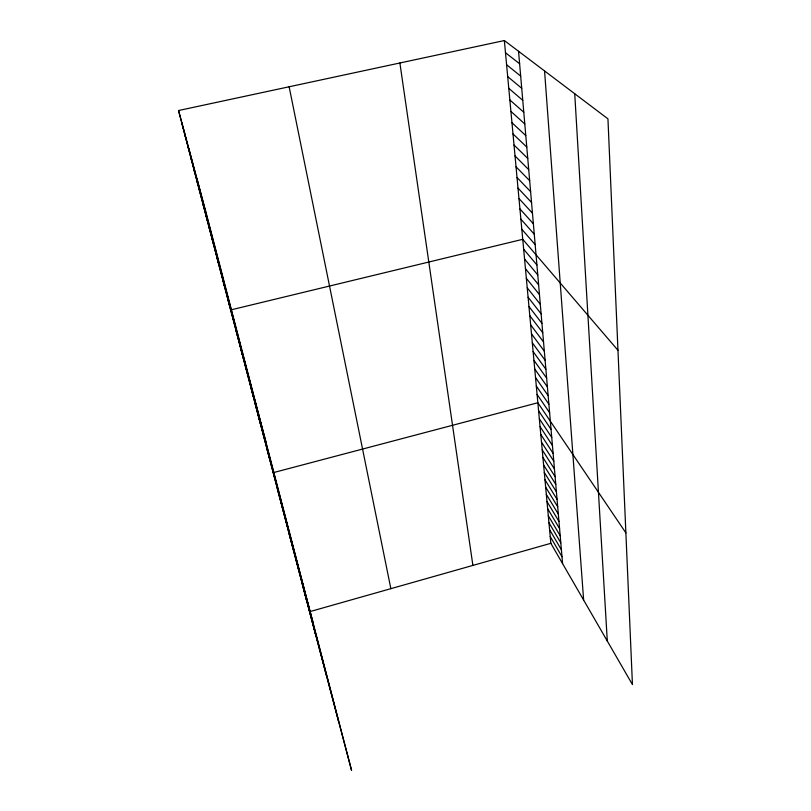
<?xml version="1.0" encoding="UTF-8"?>
<svg xmlns="http://www.w3.org/2000/svg" width="811" height="811" viewBox="0 0 811 811"><rect width="100%" height="100%" fill="white"/><g stroke="black" fill="none" stroke-linecap="round" stroke-linejoin="round"><path stroke-width="1.22" d="M309.508 611.727L550.851 543.319L632.448 684.585L607.946 118.852L504.361 40.55L178.552 110.529L315.53 634.455M273.175 472.681L537.855 402.753L625.879 532.868M230.659 309.954L522.74 239.316L617.972 350.301M505.486 52.715L519.618 63.765M506.601 64.728L520.682 76.102M507.696 76.609L521.726 88.287M508.781 88.348L522.76 100.331M509.855 99.946L523.784 112.232M510.92 111.411L524.798 123.982M511.964 122.745L525.792 135.599M512.998 133.947L526.785 147.075M514.022 145.027L527.758 158.419M515.036 155.976L528.721 169.631M516.039 166.802L529.674 180.711M517.033 177.508L530.617 191.67M518.006 188.101L531.55 202.497M518.979 198.563L532.462 213.192M519.932 208.924L533.374 223.775M520.885 219.163L534.277 234.237M521.818 229.29L535.169 244.587M523.663 249.23L536.912 264.933M524.565 259.033L537.774 274.939M525.467 268.735L538.626 284.833M526.349 278.335L539.467 294.616M527.231 287.824L540.298 304.297M528.103 297.221L541.119 313.877M528.954 306.528L541.93 323.346M529.806 315.722L542.741 332.723M530.647 324.836L543.542 341.999M531.489 333.848L544.323 351.173M532.31 342.769L545.104 360.246M533.131 351.599L545.884 369.228M533.932 360.337L546.644 378.119M534.733 368.995L547.405 386.918M535.524 377.561L548.145 395.626M536.314 386.046L548.885 404.243M537.085 394.44L549.625 412.779M538.595 410.792L551.054 429.384M539.335 418.75L551.744 437.464M540.065 426.637L552.433 445.462M540.785 434.443L553.112 453.379M541.505 442.188L553.791 461.236M542.214 449.852L554.46 469.001M542.914 457.445L555.119 476.696M543.613 464.967L555.768 484.329M544.303 472.418L556.427 491.871M544.982 479.798L557.066 499.353M545.661 487.117L557.704 506.763M546.33 494.365L558.333 514.113M546.989 501.553L558.961 521.382M547.648 508.669L559.58 528.59M548.307 515.725L560.188 535.726M548.946 522.72L560.796 542.802M549.594 529.644L561.405 549.807M550.223 536.517L562.003 556.751M178.552 110.529L205.578 210.738L351.579 770.45L302.391 584.498M181.745 122.785L185.506 136.704M184.908 134.879L188.75 149.123M188.03 146.832L191.954 161.389M191.112 158.632L195.116 173.493M194.164 170.3L198.239 185.445M197.174 181.816L204.362 208.914M203.085 204.443L207.373 220.43M205.994 215.564L210.343 231.804M208.863 226.543L213.283 243.036M211.691 237.4L219.041 265.106M217.267 258.729L224.667 286.648M222.711 279.572L230.172 307.693M228.033 299.938L265.866 441.833M235.798 329.641L243.361 358.188M240.826 348.902L253.387 396.549M250.569 386.168L258.233 415.1M255.283 404.213L260.615 424.224M257.604 413.083L269.891 459.736M266.637 447.672L312.864 622.047M277.321 488.546L293.116 548.672M289.284 534.317L306.507 599.907M196.85 178.379L338.562 721.334M188.973 149.173L326.357 675.289M289.142 86.777L390.861 588.674M399.884 62.994L472.894 565.419M504.361 40.55L550.851 543.319M518.543 51.275L562.591 563.635M544.566 70.942L583.636 600.079M574.735 93.752L607.297 641.035"/></g></svg>
